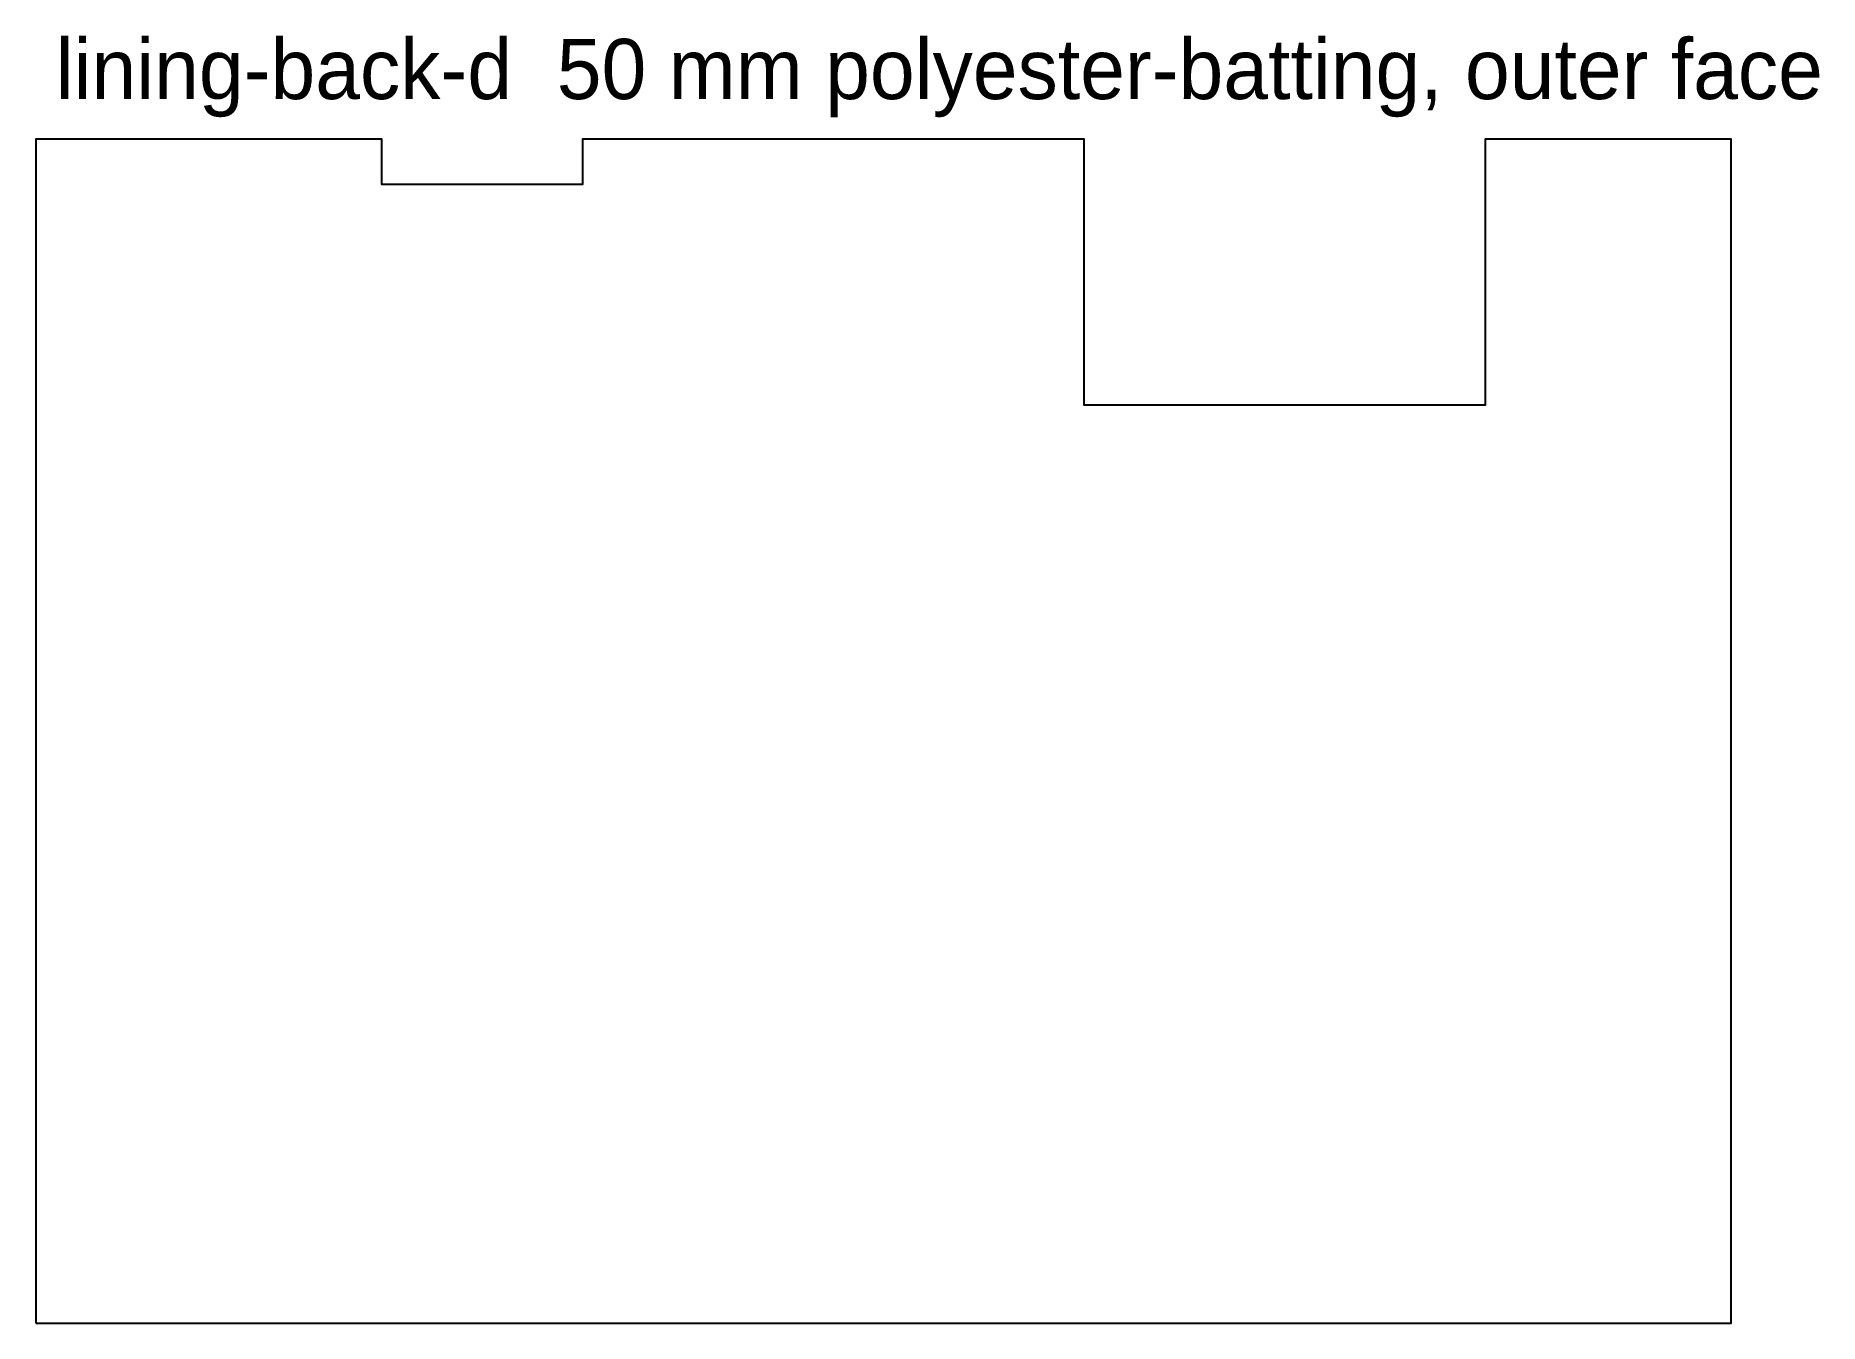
# Model space of a CAD drawing. Header units: millimetres. Extents: x 0 to 178, y 0 to 128.
import ezdxf

# ---------------------------------------------------------------- set-up
doc = ezdxf.new("R2010")
doc.units = ezdxf.units.MM
doc.layers.add('CUT_OUTSIDE', color=1, linetype='Continuous')
doc.layers.add('NOTES', color=7, linetype='Continuous')

msp = doc.modelspace()

# ---------------------------------------------------------------- linework, layer by layer
at = {"layer": 'CUT_OUTSIDE'}
msp.add_lwpolyline([(0, 0), (169, 0), (169, 118), (144.5, 118), (144.5, 91.5), (104.5, 91.5), (104.5, 118), (54.5, 118), (54.5, 113.5), (34.5, 113.5), (34.5, 118), (0, 118), (0, 0)], close=True, dxfattribs=at)

# ---------------------------------------------------------------- texts
at = {"layer": 'NOTES'}
msp.add_text('lining-back-d  50 mm polyester-batting, outer face', height=6, dxfattribs=at).set_placement((2, 122))

doc.saveas('drawing.dxf')
